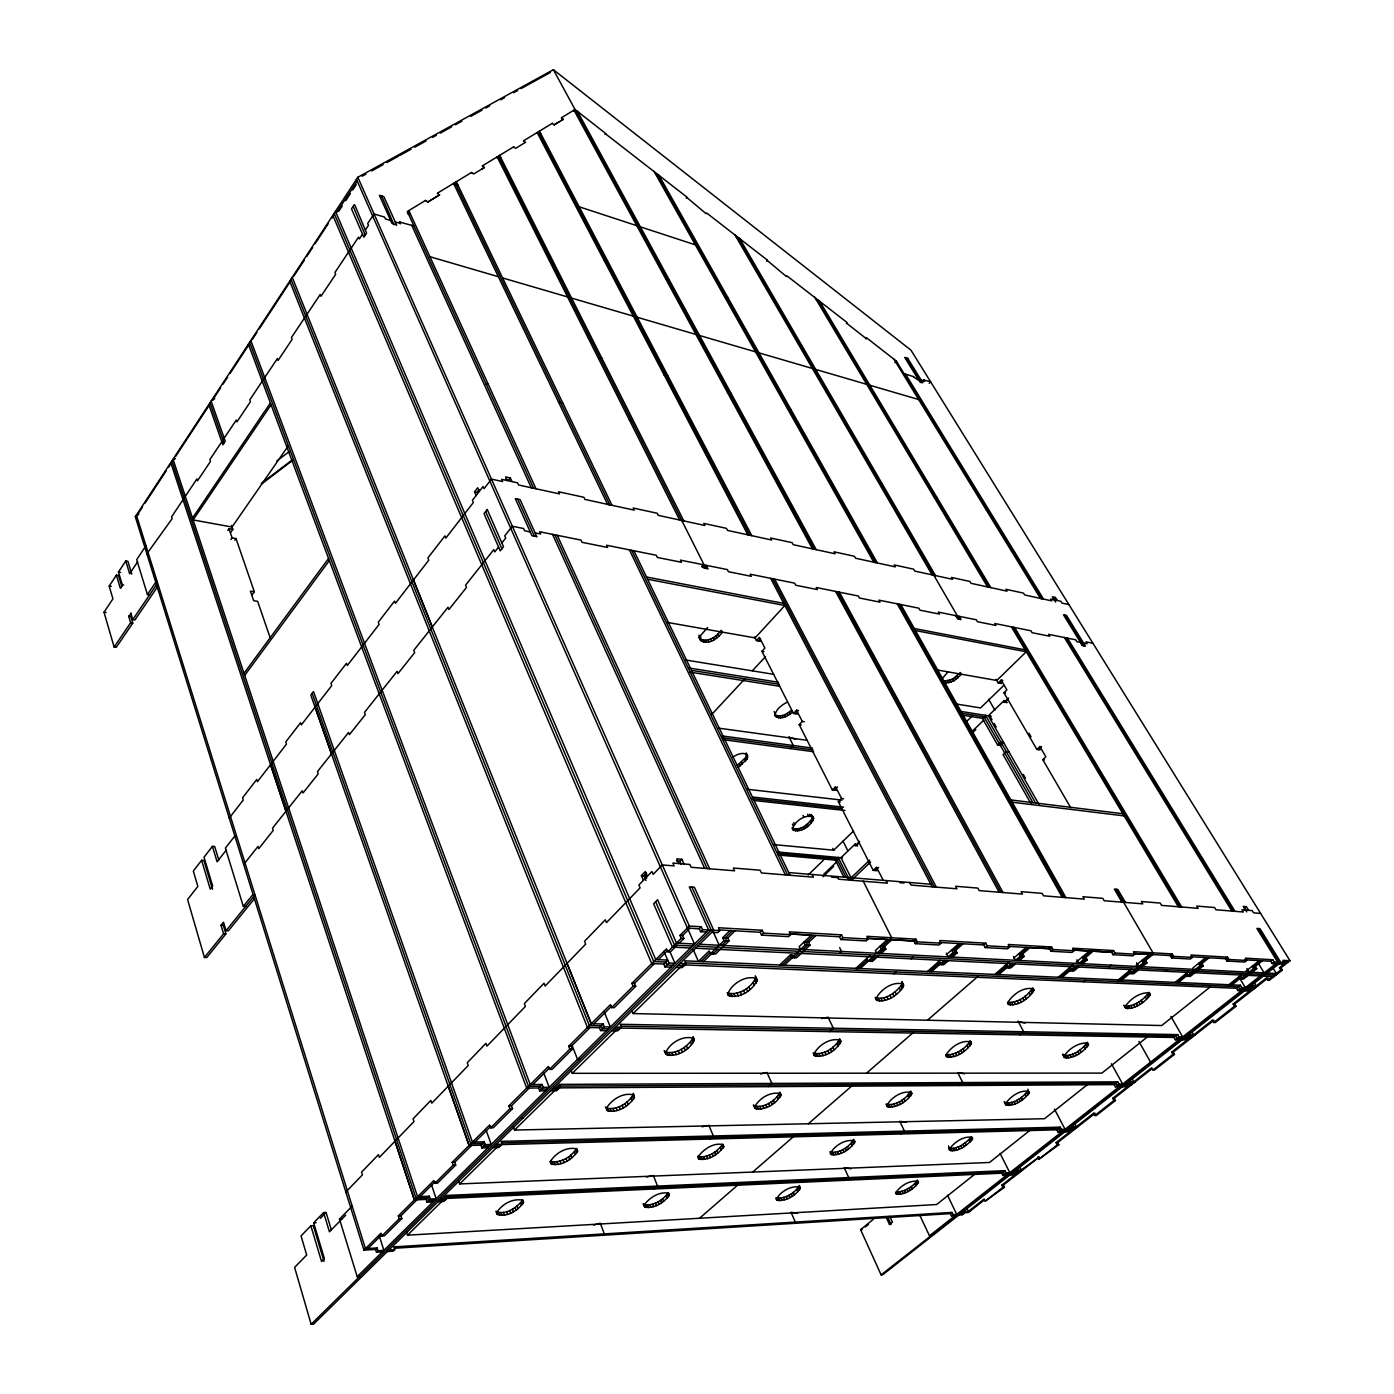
<?xml version="1.0" encoding="UTF-8"?>
<svg xmlns="http://www.w3.org/2000/svg" width="1394" height="1394" viewBox="0 0 1394 1394"><rect width="100%" height="100%" fill="white"/><g stroke="black" fill="none" stroke-linecap="round" stroke-linejoin="round"><path stroke-width="1.5" d="M665.496 1053.411C668.859 1043.374 682.799 1034.993 693.376 1038.286L694.177 1039.471C690.71 1049.455 676.944 1057.715 666.332 1054.561L664.346 1050.658L666.332 1054.561M669.294 1195.268L668.58 1193.247C659.24 1191.278 649.343 1197.673 644.133 1205.078L644.899 1207.065C654.222 1208.964 664.049 1202.639 669.294 1195.268L668.284 1192.759C663.056 1200.129 653.228 1206.455 643.906 1204.555L643.157 1203.702L644.15 1206.228M699.893 639.01L698.882 636.919L699.561 638.4C707.089 643.54 716.725 636.483 721.29 630.28L722.319 632.336C717.736 638.539 708.1 645.614 700.572 640.473L700.694 635.333L707.682 627.544M694.142 1040.987L693.01 1036.718L694.177 1039.471M723.765 1146.809L723.155 1144.613C713.589 1142.296 703.465 1149.266 698.098 1156.776L698.76 1158.919C708.326 1161.15 718.38 1154.267 723.765 1146.809L722.684 1144.265C717.318 1151.723 707.263 1158.623 697.714 1156.375L698.76 1158.919M732.495 757.343C736.555 754.624 742.706 751.593 747.236 754.834L746.992 759.172L738.332 767.31L737.391 765.341L746.034 757.203L746.278 752.865M787.436 702.088C782.191 704.702 776.005 709.006 775.012 715.105L775.552 716.377C780.849 720.123 788.115 716.098 792.297 712.282L791.304 710.313C787.122 714.129 779.856 718.154 774.559 714.408L775.552 716.377M755.182 975.817L757.169 979.86C753.457 990.071 739.395 999.184 728.452 995.508L727.215 992.737C738.158 996.431 752.22 987.301 755.914 977.107M755.182 1108.474L753.405 1104.902L754.067 1105.912C763.842 1108.369 775.935 1100.911 779.821 1092.147L780.971 1094.691C777.05 1103.473 764.975 1110.913 755.182 1108.474L754.52 1107.481C758.353 1098.664 770.568 1091.136 780.344 1093.68L780.971 1094.691M812.563 817.79L812.702 816.466L813.643 818.348C811.203 825.788 800.853 833.403 792.994 829.796L792.071 827.914C799.825 831.608 808.694 824.185 812.563 817.79L813.504 819.672M776.894 1200.164L775.848 1197.777C784.683 1199.38 795.26 1193.142 799.215 1185.458L800.278 1187.845C796.288 1195.512 785.728 1201.75 776.894 1200.164L776.319 1199.345C780.222 1191.661 790.903 1185.37 799.72 1187.026L800.278 1187.845M814.34 1055.589L813.155 1052.993C823.227 1055.868 835.546 1047.713 839.658 1038.774L840.878 1041.37C836.748 1050.292 824.429 1058.447 814.34 1055.589L813.747 1054.491C817.79 1045.517 830.249 1037.275 840.303 1040.255L840.878 1041.37M829.726 1151.967C838.805 1153.866 849.573 1147.105 853.72 1139.299L854.836 1141.703C850.671 1149.492 839.92 1156.253 830.824 1154.371L830.301 1153.5C834.396 1145.676 845.252 1138.846 854.33 1140.815L854.836 1141.703M902.179 984.303L901.97 981.55L903.782 985.366C899.426 994.445 886.828 1003.366 876.46 1000.056L875.188 997.442C885.434 1000.979 896.29 992.023 902.179 984.303L903.486 986.9M887.194 1106.54L886.026 1104.1C895.349 1106.348 906.327 1098.995 910.665 1091.066L911.833 1093.488C907.477 1101.399 896.516 1108.753 887.194 1106.54L886.723 1105.581C891.01 1097.636 902.075 1090.213 911.397 1092.53L911.833 1093.488M897.056 1194.362L895.994 1192.097C904.253 1191.992 913.262 1186.991 917.374 1179.934L918.454 1182.199C914.15 1189.187 904.479 1195.372 895.994 1193.926L895.575 1193.142C899.827 1186.137 909.585 1179.899 918.054 1181.415L918.454 1182.199M947.275 1057.14L946.038 1054.7C955.57 1055.206 965.798 1048.776 970.224 1040.604L971.479 1043.061C966.913 1051.076 955.726 1059.074 946.143 1056.495L945.724 1055.467C950.22 1047.399 961.529 1039.314 971.095 1041.998L971.479 1043.061M972.437 1139.368L972.402 1137.382C963.742 1135.587 953.792 1142.348 949.366 1149.44L949.75 1150.277C958.34 1152.228 966.931 1145.363 972.437 1139.368L971.304 1137.086C965.815 1143.08 957.225 1149.945 948.634 1147.994L949.75 1150.277M1008.96 1004.83L1007.653 1002.356C1017.515 1003.088 1027.918 996.118 1032.605 987.771L1033.912 990.245C1029.155 998.383 1017.69 1007.095 1007.879 1004.098L1007.531 1002.983C1012.218 994.811 1023.823 985.994 1033.599 989.095L1033.912 990.245M1005.771 1104.78L1005.457 1103.891C1010.04 1096.695 1020.216 1089.376 1029.086 1091.485L1029.382 1092.408C1024.747 1099.57 1014.675 1106.801 1005.771 1104.78L1004.272 1101.574L1004.604 1102.48C1013.49 1104.518 1023.562 1097.287 1028.18 1090.108L1027.883 1089.184M1064.249 1057.314L1063.988 1056.338C1068.693 1048.828 1078.189 1042.555 1087.32 1042.939L1088.487 1044.559C1083.661 1051.825 1073.363 1059.649 1064.249 1057.314L1063.012 1054.979C1072.108 1057.349 1082.406 1049.525 1087.215 1042.259L1088.487 1044.559M1124.923 1006.067C1134.35 1006.59 1143.916 999.864 1148.883 992.267L1150.224 994.602C1145.241 1002.199 1135.674 1008.925 1126.23 1008.402L1124.017 1005.37L1126.23 1008.402M866.04 338.899L866.615 337.818L896.325 361.081L1041.963 598.74L1040.412 598.392L893.972 359.234M521.931 1201.105L522.558 1199.642L523.517 1202.308C518.498 1210.41 506.283 1218.251 496.874 1213.895L495.933 1211.229C504.976 1215.638 516.076 1208.058 521.931 1201.105L522.889 1203.754M846.402 323.53L846.977 322.45L786.878 275.838M551.257 1163.99L550.247 1161.289C560.336 1163.694 571.383 1156.898 576.576 1148.482L577.604 1151.165C572.394 1159.581 561.346 1166.377 551.257 1163.99L550.194 1161.725C555.335 1153.256 566.487 1146.391 576.593 1148.865L577.604 1151.165M605.379 1106.871L606.268 1107.934C616.636 1110.774 627.945 1103.299 633.312 1094.743L633.277 1093.332L634.409 1097.461C629.025 1106.017 617.716 1113.475 607.348 1110.652L606.39 1108.195C611.705 1099.587 623.135 1092.042 633.521 1094.97L634.375 1096.05M813.643 818.348L813.172 817.267C805.331 813.573 794.876 821.258 792.506 828.716L792.994 829.796M665.182 1051.825C675.829 1055.136 687.434 1046.929 692.957 1038.251M941.891 679L947.815 672.047M375.613 1249.442L376.485 1252.23L378.018 1250.714L377.129 1247.926L375.613 1249.442L363.956 1250.157L135.323 516.756L357.822 177.265L553.383 69.7L910.996 350.19L1289.99 960.745L1280.999 967.784L1279.483 967.697L1280.877 969.98L1282.393 970.05L1280.999 967.784M137.797 514.125L142.536 506.893M144.906 503.286L166.234 470.754M168.604 467.129L172.159 461.71M175.574 456.5L210.163 403.755M212.48 400.217L220.635 387.776M222.97 384.221L227.623 377.112M229.958 373.557L248.602 345.137M252.175 339.683L256.879 332.486M259.232 328.897L291.05 280.368M293.559 276.535L304.31 260.155M306.697 256.513L312.657 247.4M315.044 243.758L328.182 223.737M331.755 218.283L334.142 214.641M336.233 213.108L357.247 181.081M338.725 211.33L342.227 205.998M345.729 200.649L350.399 193.539M352.734 189.985L356.219 184.653M354.198 204.726L351.515 208.839L363.834 237.189L366.587 233.077L354.79 204.918M114.134 647.043L130.618 622.769L128.701 616.322L130.862 616.636L132.779 623.083L116.277 647.321L114.134 647.043L104.01 612.227L112.931 598.845L109.168 586.072L116.399 575.164L118.525 575.495L121.801 586.438M120.93 588.041L122.306 584.8L118.473 572.028L125.774 560.998L127.917 561.346L131.803 574.119M145.969 545.716L136.682 559.639L147.415 594.524L149.594 594.872M137.745 561.66L129.659 573.77L125.774 560.998M380.614 197.547L382.217 196.171M146.875 553.801L172.142 518.69L171.567 516.878L196.92 478.944L197.53 480.756L210.494 461.397L209.867 459.584L236.3 420.047L236.945 421.859L250.45 401.681L249.787 399.851L277.354 358.624L278.051 360.436L292.148 339.369L291.433 337.557L320.219 294.5L320.951 296.312L335.675 274.304L334.926 272.492L358.554 237.137L359.338 238.949L362.527 234.175M365.28 230.08L368.486 225.27L367.702 223.476L374.062 213.944L384.587 217.115L385.389 218.91L390.686 220.513M192.511 518.098L270.366 402.988M271.063 404.835L193.121 519.945L232.031 527.037L288.436 445.627M128.701 616.322L131.35 613.273M393.944 224.713L381.642 195.996M399.433 222.012L413.966 225.967M147.415 594.524L156.564 581.054M400.235 223.807L399.66 221.663M157.94 586.125L134.922 619.964L132.761 619.633L157.034 583.912M425.536 200.631L427.819 202.025L439.58 194.846L437.315 193.452M453.59 184.513L456.308 181.725L612.018 505.308M471.521 172.647L473.716 173.989L484.45 167.437L482.289 166.095M227.797 530.365L228.965 528.674L232.833 529.371L230.498 532.735M484.223 167.733L481.784 169.04M230.951 539.548L232.118 537.875L228.965 528.674M497.1 157.992L499.662 155.344L683.827 520.92M234.819 540.245L236.004 538.572L232.118 537.875M513.602 147.05L515.693 148.322L525.555 142.293L523.482 141.038M538.171 132.97L539.461 131.141L751.819 535.679M552.268 123.526L554.272 124.746L558.837 121.958M554.063 125.042L563.35 119.204L561.364 117.985M563.141 119.501L561.085 120.581M573.788 111.276L575.042 109.499L553.383 69.7M251.913 595.116L254.318 591.753L236.004 538.572M604.961 134.504L605.745 133.545L575.042 109.499L561.573 117.688M605.536 133.841L686.893 197.094L686.179 198.087M243.985 673.319L328.548 558.471M244.664 675.376L329.315 560.545M686.667 197.373L706.183 213.735M476.138 495.497L474.552 491.855L477.741 487.708L479.327 491.368M479.1 489.608L476.975 492.361L474.552 491.855M229.243 818.104L243.253 799.999L242.556 797.838L256.74 779.473L257.454 781.651L286.502 744.1L285.753 741.922L300.599 722.719L301.348 724.897L331.737 685.604L330.953 683.426L346.479 663.317L347.28 665.513L379.116 624.373L378.279 622.177L394.537 601.11L395.408 603.306L428.777 560.161L427.871 557.966L444.947 535.871L445.853 538.067L473.368 502.502L472.427 500.307L483.073 486.523L484.032 488.719L491.472 479.118L502.607 481.522L501.631 479.344L517.557 482.812L518.551 484.99L559.517 493.894L558.524 491.751L583.894 497.275L584.888 499.418L634.218 510.134L633.19 508.026L657.166 513.253L658.195 515.344L704.841 525.486L703.796 523.43L726.483 528.361L727.546 530.417L771.718 540.018L770.655 537.997L792.158 542.684L793.221 544.688L835.128 553.784L834.048 551.815L854.452 556.276L855.533 558.227L895.331 566.87L894.234 564.936L913.628 569.17L914.725 571.087L952.572 579.312L951.457 577.43L969.928 581.455L971.026 583.319L1007.06 591.161L1005.945 589.296L1023.527 593.13L1024.642 594.977L1051.79 600.866L1050.675 599.054L1060.834 601.267L1061.949 603.079L1068.919 604.595M212.515 889.233L203.907 860.464L201.625 860.29L193.313 871.023L197.843 886.41L187.58 899.531L204.43 957.451L206.748 957.539L225.898 933.893L223.354 925.389L221.036 925.285L223.58 933.788L204.43 957.451M218.806 860.028L214.711 846.541L212.411 846.367L204.012 857.223L212.655 886.026L210.233 889.093L201.625 860.29M706.653 213.021L767.31 260.068L766.648 261.079M507.224 480.564L505.604 476.94L510.378 477.985L508.758 480.041L505.586 479.362M234.767 836.104L225.392 848.092L243.323 906.379L245.658 906.501M226.42 849.887L217.098 861.806L212.411 846.367M244.978 862.851L243.706 864.454L258.012 846.437L258.726 848.667L273.259 830.388L272.544 828.158L302.254 790.746L303.021 792.977L318.233 773.844L317.449 771.596L348.57 732.442L349.371 734.69L365.315 714.652L364.496 712.386L397.098 671.333L397.97 673.598L414.68 652.584L413.791 650.318L448.014 607.244L448.938 609.509L466.485 587.449L465.544 585.184L493.772 549.637L494.748 551.902L498.582 547.11M287.286 809.583L288.628 807.91M332.887 752.168L334.299 750.408M501.857 542.963L505.708 538.136L504.715 535.854L512.347 526.252L523.569 528.518L524.597 530.783L530.243 531.916M221.036 925.285L223.51 922.218L226.055 930.722L228.372 930.826L254.335 898.799M243.323 906.379L252.645 894.826M767.083 260.329L786.477 276.604M226.055 930.722L254.98 894.965M702.419 566.818L704.109 564.901L499.122 157.505M704.545 567.253L706.218 565.337L708.013 568.891L703.778 568.055L701.984 564.483M894.931 362.684L896.325 361.081M913.506 376.92L917.74 379.795M920.946 382.705L905.873 357.788M923.49 379.935L930.582 381.729L929.171 383.315M924.449 381.486L923.734 379.673M754.59 636.884L756.489 640.613L759.451 637.389L764.905 648.088L761.926 651.312L793.482 713.432L797.525 714.024M758.493 640.961L760.479 638.818M711.393 714.808L744.814 678.878M752.29 670.828L765.55 656.591M793.482 713.432L796.566 710.226L798.588 710.522M795.504 713.728L797.56 711.602M643.436 880.311L641.397 875.606L645.3 871.546L647.356 876.268M641.397 875.606L643.976 875.798L646.572 873.097M324.035 1261.431L313.302 1225.64L310.862 1225.779L301.052 1235.92L306.697 1255.036L294.604 1267.39L311.158 1324.3L313.633 1324.091L713.78 930.338L694.421 887.264L689.316 886.898L708.657 930.042L357.195 1276.66L339.491 1219.105L352.177 1206.124M310.862 1225.779L321.561 1261.587L324.419 1258.695L313.667 1222.852L323.6 1212.588L326.057 1212.466L331.319 1229.735M320.376 1218.339L326.057 1212.466M345.799 1192.044L362.44 1174.863L361.569 1172.145L378.454 1154.65L379.342 1157.386L414.018 1121.543L413.077 1118.807L430.833 1100.424L431.791 1103.177L468.262 1065.486L467.269 1062.716L485.948 1043.357L486.976 1046.127L525.399 1006.416L524.336 1003.628L544.026 983.223L545.124 986.028L585.672 944.139L584.522 941.316L605.31 919.779L606.495 922.601L640.107 887.856L638.888 885.016L651.922 871.529L653.176 874.352L662.289 864.925L674.156 865.901L672.901 863.06L689.856 864.454L691.128 867.277L734.603 870.797L733.314 868.026L760.148 870.222L761.438 872.958L813.416 877.174L812.11 874.491M396.541 1139.612L394.972 1141.233L414.401 1199.92M836.4 790.398L832.323 789.91L799.18 724.671L802.282 721.465L804.321 721.761M676.473 861.039L679.871 861.318L681.84 859.296L683.949 863.966M790.328 748.613L793.325 745.511L788.934 736.764M345.747 1215.115L329.437 1231.791L323.6 1212.588M363.956 1250.157L380.98 1233.202L381.869 1236.008L384.413 1235.851L401.803 1218.6L400.88 1215.795L416.928 1199.816M381.869 1236.008L399.242 1218.739L398.335 1215.916L433.917 1180.474L434.876 1183.314L437.437 1183.21L455.716 1165.053L454.74 1162.213L471.625 1145.415M434.876 1183.314L453.155 1165.14L452.179 1162.3L489.642 1124.975L490.671 1127.851L493.249 1127.798L512.522 1108.666L511.459 1105.791L529.267 1088.069M490.671 1127.851L509.943 1108.7L508.88 1105.825L548.4 1066.462L549.497 1069.372L552.094 1069.372L572.411 1049.177L571.279 1046.284L590.08 1027.57L587.484 1027.535L289.725 281.187M549.497 1069.372L569.832 1049.159L568.682 1046.249L610.415 1004.691L611.6 1007.618L614.196 1007.688L635.681 986.36L634.462 983.432L631.865 983.345L633.085 986.272L635.681 986.36M631.865 983.345L666.506 948.844L667.778 951.788L670.375 951.91L677.101 945.237M679.958 935.426L682.555 935.566L683.862 938.528L681.248 938.389L679.958 935.426L689.35 926.069L701.321 926.766L702.646 929.693L719.74 930.669L718.433 927.742L762.239 930.268L763.581 933.144L790.607 934.677L789.265 931.837L841.575 934.851L842.934 937.639L868.27 939.068L866.894 936.315L915.963 939.155L917.339 941.856L941.107 943.198L939.73 940.514L985.837 943.18L987.231 945.812L1009.587 947.066L1008.193 944.47L1051.581 946.979L1052.993 949.523L1074.06 950.725L1072.666 948.199L1113.597 950.551L1114.991 953.026L1134.89 954.158L1133.479 951.701L1172.145 953.932L1173.556 956.354L1192.358 957.417L1190.946 955.012L1227.522 957.138L1228.95 959.473L1246.741 960.483L1245.33 958.166L1272.739 959.734L1274.151 962.034L1284.397 962.609L1282.968 960.327L1289.99 960.745M367.981 1248.519L382.113 1234.457M434.998 1181.851L420.134 1196.644L417.573 1196.749L173.013 459.271M475.006 1142.052L490.775 1126.352M532.822 1084.532L549.463 1067.978M593.827 1023.841L611.53 1006.224M634.462 983.432L654.326 963.655L651.73 963.55L332.835 215.39M658.334 959.682L667.569 950.499M682.555 935.566L689.925 928.247M611.6 1007.618L633.085 986.272M667.778 951.788L681.248 938.389M832.323 789.91L835.529 786.721L841.558 798.535L843.597 798.762M679.122 943.215L683.862 938.528M834.361 790.154L837.585 786.965M426.128 1199.38L429.335 1196.209L430.276 1199.032L427.069 1202.203L426.128 1199.38L414.367 1199.938L170.782 462.669M480.895 1145.136L484.276 1141.791L485.286 1144.631L481.906 1147.976L480.895 1145.136L469.064 1145.467L310.827 695.101L313.545 691.563L472.427 1142.122L484.276 1141.791M538.572 1087.982L542.127 1084.462L543.224 1087.337L539.67 1090.857L538.572 1087.982L526.688 1088.087L248.411 344.213M587.519 1027.5L599.42 1027.709L603.184 1023.98L604.351 1026.89L610.345 1026.995L604.055 1011.486M651.765 963.515L663.718 964.021L667.691 960.083L655.738 959.56L335.484 211.348M687.312 928.108L699.283 928.787L701.321 926.766M943.442 681.387L952.607 679.139L960.327 672.535L961.407 674.435L953.67 681.021L944.505 683.287M599.42 1027.709L600.587 1030.602L604.351 1026.89M663.718 964.021L664.973 966.948L668.946 963.01L674.957 963.271L669.887 951.544M699.283 928.787L700.59 931.732L702.646 929.693M356.463 179.338L694.491 943.999L692.469 946.003L674.504 945.097L655.616 901.744M877.296 870.71L873.184 870.344L838.317 801.724L841.558 798.535M311.158 1324.3L711.219 930.181L691.877 887.089M1057.279 600.5L1055.415 597.468L1053.812 599.054L1055.676 602.086M406.612 1232.435L407.501 1235.171L442.7 1200.6M458.713 1181.171L459.671 1183.924L497.519 1146.739M513.497 1127.258L514.525 1130.046L559.412 1085.943M571.157 1070.522L572.254 1073.328L617.019 1029.364M631.935 1010.702L633.12 1013.56L681.039 966.478M676.107 967.401L682.067 967.645L686.04 963.742L684.768 960.832L1240.381 985.227L1241.758 987.51L1245.365 987.666L1238.952 977.037M947.519 1195.268L956.737 1214.383L953.008 1214.61L951.945 1212.414L393.822 1246.898L394.711 1249.669L393.178 1251.167L387.358 1251.533M1000.125 1153.448L1009.814 1172.702L1006.085 1172.859L1004.969 1170.646L446.132 1195.46L447.091 1198.265L443.867 1201.419L438.012 1201.698M1054.474 1109.136L1065.068 1129.297L1061.357 1129.401L1060.189 1127.154L501.16 1141.355L502.188 1144.195L498.791 1147.506L492.901 1147.68M1111.471 1063.761L1122.623 1084.079L1118.946 1084.096L1117.709 1081.849L559.116 1084.393L560.214 1087.25L556.642 1090.753L550.717 1090.788M1170.908 1016.47L1182.67 1036.927L1179.01 1036.857L1177.721 1034.592L620.225 1024.294L621.41 1027.186L617.647 1030.88L611.705 1030.776M719.74 930.669L717.701 932.673L711.742 932.342M722.684 937.726L727.703 938.005L729.027 940.898L723.991 940.636L722.684 937.726L730.038 930.53M700.938 961.546L710.173 952.52M732.564 930.687L725.194 937.866L726.501 940.758L721.761 945.393M693.219 949.61L698.429 961.442L709.197 950.9L710.487 953.792L723.991 940.636M703.447 961.651L712.7 952.642M727.703 938.005L735.074 930.826M713.014 953.914L717.718 949.331M729.027 940.898L715.523 954.036L710.487 953.792M996.118 679.296L998.226 682.955L1001.171 680.098L1002.809 680.377L999.864 683.234M808.137 874.996L826.415 857.293M773.391 844.572L833.751 850.183L853.564 830.981M965.136 722.876L972.82 715.436M1003.785 685.43L980.54 707.943L954.942 703.778M1040.133 749.885L1036.857 749.414L1003.924 692.731L1006.869 689.873L1001.171 680.098M718.328 929.868L760.2 932.255L762.239 930.268M825.143 875.659L824.237 873.811L836.661 861.858M857.641 846.053L855.149 844.05L840.983 857.693L852.048 879.806M971.13 732.338L983.641 720.297M1004.185 700.502L1006.816 702.646L1004.185 700.502L988.329 715.784L1038.913 804.303M760.2 932.255L761.525 935.13L763.581 933.144M822.965 876.687L833.664 866.388M854.992 845.844L859.662 841.366M972.681 732.582L975.817 729.567M1003.872 702.559L1008.542 698.063M858.948 843.143L856.073 845.914L855.149 844.05M1005.266 702.384L1008.211 699.544M790.607 934.677L788.568 936.629L761.525 935.13M849.242 879.562L869.699 860.098M853.337 878.447L870.658 861.98M997.634 745.058L1000.805 742.061L1003.575 742.479L1000.422 745.476L997.634 745.058L982.439 718.346L985.558 715.349L1000.805 742.061M873.184 870.344L876.53 867.173L882.855 879.614M875.24 870.518L878.586 867.364M779.682 964.996L790.468 954.82L792.82 954.942L782.034 965.101M1009.029 752.011L1006.241 751.61L1003.07 754.607L1031.351 804.286M813.66 935.287L806.307 942.239L807.631 945.045L802.892 949.506M790.468 954.82L791.792 957.626L805.279 944.923L809.984 945.167L808.659 942.361L803.937 942.1L805.279 944.923M784.386 965.206L793.639 956.493M808.659 942.361L816.013 935.426M794.144 957.748L798.849 953.304M809.984 945.167L796.497 957.852L791.792 957.626M1036.857 749.414L1039.907 746.557L1041.545 746.801L1038.495 749.641M800.539 949.384L799.215 946.578L811.308 935.165L789.231 933.91L839.537 936.768L841.575 934.851M839.537 936.768L840.896 939.539L842.934 937.639M1070.749 807.753L1042.782 759.625L1045.849 756.785L1039.907 746.557M839.502 953.339L841.523 951.457L839.658 947.641M868.27 939.068L866.214 940.95L840.896 939.539M855.864 968.342L869.769 955.639M856.09 970.259L867.312 960.013M866.632 958.497L867.974 961.215L874.7 955.099M881.444 948.931L880.084 946.195L884.51 946.439L885.87 949.157L881.444 948.931L876.721 953.252L875.362 950.516L887.438 939.486L866.911 938.319L915.649 941.089M860.272 968.534L869.751 959.891M883.953 946.944L891.846 939.73M870.187 961.32L874.892 957.051M878.934 953.357L883.657 949.053L882.297 946.317L891.69 937.744L863.252 881.217M879.109 955.308L872.4 961.424L867.974 961.215M881.13 953.479L885.87 949.157M915.963 939.155L913.924 940.985L890.993 939.678M913.349 939.87L915.3 943.686L917.339 941.856M602.748 1235.311L604.334 1233.882M654.274 1189.012L657.567 1186.067L653.263 1175.351M709.894 1139.055L713.345 1135.953L708.779 1125.15M768.233 1086.658L771.858 1083.399L766.979 1072.491L760.444 1073.972M618.64 1028.04L829.517 1031.612L833.298 1028.214L828.106 1017.219L821.606 1018.544M682.973 964.84L893.937 973.761L895.924 971.984M911.136 958.828L913.157 957.016M941.107 943.198L939.068 945.01L915.3 943.686M927.428 971.496L940.026 960.309M946.317 954.716L958.915 943.546M929.502 971.583L940.253 962.052L938.162 961.947L939.521 964.596L943.686 964.787L948.373 960.658M960.989 943.668L953.653 950.168L955.029 952.799L950.325 956.981M931.593 971.67L944.208 960.449M952.956 952.694L951.579 950.046L955.726 950.272L957.103 952.921L952.956 952.694L948.234 956.876L946.317 953.165M955.186 950.76L963.062 943.79M941.612 964.7L946.299 960.553M952.398 957.086L957.103 952.921M983.798 944.975L985.837 943.18M983.153 943.755L985.192 947.589L987.231 945.812M1009.587 947.066L1007.548 948.826L985.192 947.589M699.544 1218.251L738.175 1184.691M752.708 1172.058L795.103 1135.221M808.311 1123.773L853.285 1084.689M866.493 1073.206L913.924 1031.996M927.48 1020.216L977.804 976.514M994.793 974.441L1008.89 962.261M1013.595 958.201L1026.123 947.362M996.745 974.528L1007.444 965.293L1005.492 965.206L1006.851 967.767L1010.772 967.959L1015.442 963.934M1028.075 947.484L1020.791 953.775L1022.185 956.336L1017.481 960.396M998.714 974.615L1011.521 963.742M1020.234 956.249L1018.84 953.67L1022.743 953.879L1024.137 956.441L1020.234 956.249L1015.529 960.292L1013.49 956.511M1021.785 954.698L1030.027 947.589L1051.268 948.809M1008.82 967.872L1013.473 963.846M1019.45 960.483L1024.137 956.441M1051.581 946.979L1049.577 948.704L1008.332 946.369M1048.915 947.519L1050.971 951.248L1052.993 949.523M1074.06 950.725L1072.038 952.433L1050.971 951.248M1058.307 977.229L1073.066 964.787M1076.342 962.034L1089.463 950.969L1072.491 950.011M1060.172 977.316L1069.285 969.632M1091.31 951.074L1084.062 957.173L1085.456 959.682L1080.803 963.602M1062.001 977.403L1071.847 969.109M1084.95 958.079L1093.157 951.178L1112.569 952.294M1070.801 968.36L1068.954 968.272L1070.331 970.764L1074.966 966.861M1083.608 959.577L1082.214 957.086L1085.909 957.277L1087.303 959.769L1083.608 959.577L1078.956 963.515L1076.9 959.821M1072.178 970.851L1076.813 966.948M1078.66 967.053L1074.025 970.938L1070.331 970.764M1082.633 963.69L1087.303 959.769M1072.788 950.028L1111.576 952.241L1113.597 950.551M1111.576 952.241L1112.987 954.716L1114.991 953.026M793.778 1223.392L795.329 1222.085L791.06 1212.275L797.716 1213.233M845.461 1180.317L848.719 1177.581L844.206 1167.684L850.898 1168.764M901.047 1133.967L904.462 1131.126L899.688 1121.142M959.159 1085.525L962.731 1082.563L957.678 1072.491M1019.938 1034.871L1023.666 1031.752L1018.038 1021.088M1083.591 981.812L1085.543 980.174M1109.119 966.791L1111.105 965.136M1134.89 954.158L1132.886 955.814L1112.987 954.716M1118.302 979.86L1131.336 969.126M1136.215 965.101L1149.248 954.367M1118.11 981.55L1129.105 972.489M1121.804 980.017L1131.562 971.984M1144.596 961.268L1152.733 954.576M1130.621 971.252L1128.879 971.165L1130.255 973.587L1134.873 969.806M1136.842 968.168L1143.463 962.731L1146.948 962.923L1145.537 960.483L1142.052 960.309L1143.463 962.731M1131.998 973.674L1136.615 969.893L1138.358 969.98L1133.758 973.761L1130.255 973.587M1140.571 966.634L1145.206 962.818L1143.794 960.396L1152.995 952.834L1116.089 889.267M1140.327 968.342L1146.948 962.923M1172.145 953.932L1170.141 955.57L1171.552 957.974L1190.371 959.02L1192.358 957.417M1171.552 957.974L1173.556 956.354M1165.279 971.287L1167.248 969.701M1248.641 910.317L1246.358 906.623L1244.459 908.174L1246.741 911.868M919.604 1214.854L929.484 1235.798L1277.74 962.243L1256.9 928.439L1259.967 928.665L1280.807 962.418L882.698 1274.761L881.113 1274.9L860.586 1229.63L873.132 1219.489M865.326 1226.981L868.462 1224.455M1175.072 982.352L1188.002 971.932M1192.846 968.011L1205.775 957.591M1176.728 982.439L1187.2 973.988L1185.562 973.901L1186.939 976.27L1190.249 976.427L1203.336 965.885L1201.924 963.515L1198.631 963.341L1200.042 965.711L1203.336 965.885M1207.413 957.678L1200.286 963.428L1201.68 965.798L1197.097 969.51M1178.366 982.509L1188.054 974.702M1200.983 964.282L1209.068 957.783M1186.939 976.27L1200.042 965.711M1188.594 976.34L1193.159 972.663M885.974 1216.875L889.494 1224.49L892.439 1222.12L889.79 1216.404M1227.522 957.138L1225.553 958.724L1226.964 961.058L1244.772 962.052L1246.741 960.483M1226.964 961.058L1228.95 959.473M976.358 1172.946L936.646 1204.521L407.501 1235.171M1031.177 1129.349L989.513 1162.474L459.671 1183.924M1088.296 1083.922L1044.542 1118.72L514.525 1130.046M1147.854 1036.561L1101.905 1073.101L572.254 1073.328M1210.288 986.9L1161.725 1025.531L633.12 1013.56M1228.846 984.722L1242.368 974.023M1245.748 971.339L1259.287 960.64M1230.414 984.791L1240.817 976.567L1242.193 978.867L1246.724 975.295M1260.856 960.727L1253.781 966.321L1255.175 968.621L1250.627 972.21M1231.982 984.861L1240.887 977.821M1255.332 966.39L1256.743 968.708L1253.624 968.534L1252.213 966.234L1255.332 966.39L1262.406 960.814M1240.817 976.567L1239.249 976.497L1240.625 978.797L1253.624 968.534M1256.743 968.708L1243.762 978.936L1240.625 978.797M394.467 1248.257L950.377 1213.634L951.945 1212.414M445.087 1198.509L1001.728 1173.19L1004.969 1170.646M502.101 1144.561L1056.809 1129.82L1060.189 1127.154M557.722 1087.878L1114.189 1084.619L1117.709 1081.849M829.5 1031.63L1174.044 1037.485L1177.721 1034.592M893.902 973.779L1236.513 988.276L1240.381 985.227M1244.633 959.804L1270.77 961.285L1272.739 959.734M950.377 1213.634L951.44 1215.847L953.008 1214.61M1001.728 1173.19L1002.844 1175.421L1006.085 1172.859M1056.809 1129.82L1057.976 1132.05L1061.357 1129.401M1114.189 1084.619L1115.427 1086.867L1118.946 1084.096M1174.044 1037.485L1175.334 1039.75L1179.01 1036.857M1236.513 988.276L1237.889 990.559L1241.758 987.51M1270.77 961.285L1272.182 963.585L1274.151 962.034M881.113 1274.9L1279.274 962.33L1258.434 928.561M958.375 1215.411L963.637 1213.947L962.574 1211.752L969.875 1211.299M1022.83 1169.845L1015.564 1170.176L1016.679 1172.389L1013.438 1174.915L1009.744 1175.09M1077.963 1126.7L1070.731 1126.892L1071.899 1129.123L1068.518 1131.754L1064.842 1131.858M1135.378 1081.761L1128.199 1081.796L1129.436 1084.044L1125.916 1086.797L1122.257 1086.815M1195.233 1034.906L1188.106 1034.784L1189.413 1037.031L1185.736 1039.907L1182.112 1039.854M1257.736 985.994L1250.679 985.68L1252.056 987.963L1248.188 990.977L1244.598 990.838M1284.397 962.609L1282.428 964.16L1278.856 963.951M1001.781 1185.179L1003.349 1185.109L1004.447 1187.305L1002.878 1187.374L1001.781 1185.179L1018.021 1172.459M1003.349 1185.109L1039.332 1156.95L1021.262 1169.914L1019.328 1166.098M1056.112 1142.627L1057.68 1142.575L1058.83 1144.805L1057.262 1144.857L1056.112 1142.627L1073.031 1129.384M1057.68 1142.575L1095.126 1113.266L1093.558 1113.301L1076.395 1126.735L1074.443 1123.041M1112.691 1098.333L1114.242 1098.298L1115.461 1100.528L1113.893 1100.563L1112.691 1098.333L1130.307 1084.515M1171.657 1052.139L1173.19 1052.156L1174.48 1054.404L1172.929 1054.387L1171.657 1052.139L1190.04 1037.746M1173.19 1052.156L1213.895 1020.303L1212.362 1020.251L1193.7 1034.871L1191.521 1031.124M1233.167 1003.976L1234.701 1004.029L1236.042 1006.294L1234.509 1006.241L1233.167 1003.976L1252.352 988.938M1279.483 967.697L1286.523 962.174M984.147 1200.147L968.325 1212.519L962.853 1212.867M1114.242 1098.298L1151.636 1069.024M1234.701 1004.029L1268.087 977.891M966.46 1207.605L968.307 1211.403L984.147 1198.997L985.227 1201.175L1002.878 1187.374M1037.746 1157.003L1038.896 1159.216L1057.262 1144.857M1093.558 1113.301L1094.76 1115.531L1113.893 1100.563M1131.754 1078.032L1133.827 1081.761L1151.723 1067.752L1152.977 1070L1172.929 1054.387M1212.362 1020.251L1213.686 1022.516L1234.509 1006.241M1254.008 982.282L1256.203 985.924L1266.571 977.804L1267.948 980.087L1272.461 976.549M1274.395 975.033L1280.877 969.98M1004.447 1187.305L985.227 1201.175M1058.83 1144.805L1038.896 1159.216M1115.461 1100.528L1096.329 1115.496L1094.76 1115.531M1174.48 1054.404L1154.528 1070L1152.977 1070M1236.042 1006.294L1215.237 1022.551L1213.686 1022.516M1282.393 970.05L1269.481 980.156L1267.948 980.087M261.27 483.474L291.921 460.177M261.915 483.735L292.566 460.403M276.848 460.944L288.994 451.813M135.323 516.756L138.842 514.264M175.435 458.521L171.88 460.978L416.004 1198.317L427.731 1197.794L428.672 1200.617L434.579 1200.339M214.728 398.719L211.121 401.123L225.253 441.201L222.866 444.756L208.804 404.661M427.819 202.025L439.58 194.829M425.762 200.283L407.344 211.487L533.658 488.283L531.306 487.761L411.735 225.305M437.542 193.121L471.747 172.333M482.516 165.781L513.828 146.736M523.691 140.724L552.477 123.212M362.109 176.219L365.995 174.076M371.693 170.939L383.123 164.631M386.922 162.54L398.353 156.25M399.695 155.501L410.986 149.28M414.75 147.206L426.059 140.968M432.628 137.344L436.427 135.253M440.243 133.162L446.812 129.52M447.857 128.962L451.656 126.854M455.472 124.763L461.902 121.208M470.702 116.364L482.028 110.109M485.774 108.052L489.677 105.909M500.76 99.793L504.523 97.719M513.672 92.666L517.627 90.505M521.007 88.624L550.316 72.471M593.687 1225.117L600.291 1223.27L604.299 1233.899M646.677 1177.076L651.625 1175.769M702.21 1126.77L707.141 1125.55M357.195 1276.66L359.687 1276.486M929.484 1235.798L931.07 1235.676M860.586 1229.63L862.189 1229.525M889.494 1224.49L891.08 1224.385L887.56 1216.77M378.018 1250.714L383.873 1250.348L379.325 1235.99M388.891 1250.035L394.711 1249.669M959.926 1214.174L963.637 1213.947M376.485 1252.23L382.357 1251.847M951.44 1215.847L955.186 1215.603M377.129 1247.926L365.455 1248.676L136.403 515.118M313.667 1222.852L316.124 1222.73M399.242 1218.739L401.803 1218.6M398.335 1215.916L400.88 1215.795M339.491 1219.105L341.966 1218.983M427.069 1202.203L432.976 1201.924M1002.844 1175.421L1006.573 1175.247M417.608 1196.732L429.335 1196.209M444.529 1197.045L1003.349 1171.918L1004.464 1174.149L1008.193 1173.975M1015.773 1171.361L1021.227 1171.117M430.276 1199.032L436.183 1198.753L431.53 1184.935M441.236 1198.526L447.091 1198.265M1012.985 1172.546L1016.679 1172.389M1015.965 1172.546L1019.606 1172.389M439.615 1200.112L445.47 1199.833M1011.364 1173.818L1015.059 1173.661M453.155 1165.14L455.716 1165.053M452.179 1162.3L454.74 1162.213M485.286 1144.631L491.228 1144.474L486.227 1130.534M496.299 1144.352L502.188 1144.195M1068.222 1129.21L1071.899 1129.123M1069.163 1129.488L1074.582 1129.349M489.521 1146.147L483.596 1146.304L482.585 1143.463L470.771 1143.777L312.169 693.323M494.591 1146.007L500.481 1145.851M1063.361 1130.621L1059.667 1130.726L1058.499 1128.495L501.631 1142.958M1066.532 1130.534L1070.209 1130.447M481.906 1147.976L487.83 1147.82M1057.976 1132.05L1061.688 1131.945M1069.041 1128.216L1076.273 1128.025M520.624 1117.936L523.168 1117.901M1093.419 1108.23L1095.004 1108.195M509.943 1108.7L512.522 1108.666M508.88 1105.825L511.459 1105.791M547.406 1089.062L541.447 1089.097L540.349 1086.222L528.483 1086.292L249.631 342.366M552.512 1089.028L558.419 1088.993M1120.863 1085.456L1117.186 1085.49L1115.949 1083.225L557.321 1086.135M1124.017 1085.438L1127.676 1085.421M539.67 1090.857L545.629 1090.822M1115.427 1086.867L1119.103 1086.85M542.127 1084.462L530.243 1084.549L250.815 340.537M1128.234 1083.173L1133.618 1083.138M543.224 1087.337L549.201 1087.303L543.834 1073.223M554.289 1087.268L560.214 1087.25M1125.777 1084.062L1129.436 1084.044M1126.474 1084.549L1131.858 1084.515M580.078 1059.37L577.534 1059.37L572.045 1045.395M1152.124 1062.141L1150.555 1062.141L1138.933 1041.423M569.832 1049.159L572.411 1049.177M568.682 1046.249L571.279 1046.284M1188.002 1037.711L1191.574 1037.781M608.464 1028.842L602.469 1028.755L601.302 1025.845L589.383 1025.636L290.98 279.253M613.587 1028.929L619.528 1029.033M1180.823 1038.356L1177.181 1038.303L1175.874 1036.038L620.522 1026.193M1183.942 1038.408L1187.583 1038.478M600.587 1030.602L606.582 1030.706M1175.334 1039.75L1178.993 1039.802M603.184 1023.98L591.23 1023.788L292.235 277.336M1186.277 1036.212L1193.403 1036.334M615.468 1027.082L621.41 1027.186M1185.789 1036.979L1189.413 1037.031M1250.348 988.851L1253.886 989.008M672.971 965.24L666.959 964.979L665.705 962.052L653.751 961.546L334.159 213.369M678.094 965.45L684.053 965.694M684.959 962.888L1238.464 986.743L1239.806 989.06L1243.448 989.182M1239.806 989.06L1243.413 989.2M664.973 966.948L670.984 967.192M1237.889 990.559L1241.496 990.716M1250.488 987.283L1255.82 987.492M680.098 963.498L686.04 963.742M1248.449 987.806L1252.056 987.963M223.58 933.788L225.898 933.893M697.61 946.247L1262.215 974.441M1265.299 974.58L1275.928 975.12M690.448 947.99L672.483 947.101L653.629 903.765L657.585 899.722L676.526 943.093L694.491 943.999M695.589 948.251L1260.281 975.957M1263.365 976.114L1273.994 976.636M699.631 944.261L1264.166 972.907L1257.789 962.452M1267.251 973.064L1277.862 973.604M1134.141 953.513L1150.991 954.472M939.434 942.449L984.077 944.975M1133.636 953.496L1171.831 955.657M1190.912 956.754L1227.905 958.845M1282.776 961.965L1288.039 962.261M700.59 931.732L706.601 932.063M1272.182 963.585L1275.789 963.777M788.743 872.574L930.826 884.232M831.504 877.105L837.306 877.575M847.447 878.394L853.145 878.865M899.897 882.681L904.044 883.029M1260.612 913.401L1253.589 912.826L1252.213 910.613L1241.967 909.777L1243.343 912.007L1215.934 909.777L1214.557 907.529L1196.766 906.065L1198.143 908.348L1161.568 905.386L1160.209 903.068L1141.425 901.517L1142.784 903.852L1104.17 900.733L1102.811 898.346L1082.964 896.725L1084.323 899.113L1043.496 895.819L1042.137 893.38L1021.122 891.655L1022.482 894.112L979.233 890.609L977.874 888.1L955.604 886.27L956.946 888.797L911.049 885.085L909.707 882.507M681.84 859.296L676.752 858.861L678.861 863.566M1246.358 906.623L1243.291 906.379L1245.574 910.073M824.237 873.811L825.806 873.951M778.357 855.045L836.766 860.237M776.807 851.908L842.551 857.833M777.591 853.476L838.142 858.896M751.296 798.535L842.115 808.607M754.171 800.487L844.991 810.489M752.743 797.054L843.562 807.178M747.132 789.248L842.028 800.104M838.317 801.724L840.373 801.951M1012.183 802.212L1124.191 815.908M1010.911 799.947L1122.884 813.747M722.127 735.927L812.493 748.09M722.789 737.827L813.12 749.92M723.434 739.709L813.747 751.732M718.468 728.121L806.865 740.266M799.18 724.671L801.202 724.95M1042.782 759.625L1044.437 759.869M130.618 622.769L132.779 623.083M104.01 612.227L106.136 612.541M109.168 586.072L111.293 586.404M689.943 672.117L779.594 686.284M962.609 715.209L983.85 718.572M122.306 584.8L123.735 585.027M688.81 667.97L778.462 682.276M959.351 711.167L991.221 716.255M691.511 670.375L779.019 684.28M962.034 713.362L985.419 717.074M254.318 591.753L250.397 591.108L253.691 600.727L257.629 601.337L270.384 638.382M118.473 572.028L120.616 572.376M686.022 660.059L773.635 674.313M761.926 651.312L763.929 651.66M1003.924 692.731L1005.562 693.01M756.489 640.613L760.497 641.31M998.226 682.955L1001.502 683.53M667.221 622.404L755.095 637.894L784.857 605.519L647.583 579.224M937.012 669.939L996.78 680.464L1026.263 651.782L915.457 630.541M901.36 1121.438L906.396 1122.344M646.502 576.994L783.742 603.393M914.325 628.52L1025.095 649.831M1082.424 645.544L1085.473 646.154L1066.549 615.486L1063.5 614.841L1082.424 645.544L1080.507 642.425L1076.917 641.693L1075.767 639.829L1048.567 634.34L1049.717 636.239L1032.083 632.702L1030.933 630.785L994.811 623.501L995.943 625.436L977.421 621.724L976.288 619.772L938.301 612.123L939.451 614.092L919.97 610.171L918.838 608.185L878.865 600.134L879.997 602.156L859.488 598.026L858.373 596.005L816.257 587.519L817.354 589.575L795.73 585.236L794.632 583.162L750.199 574.206L751.279 576.314L728.452 571.714L727.372 569.588L680.411 560.127L681.474 562.287L657.323 557.443L656.26 555.265L606.564 545.246L607.61 547.459L582.012 542.318L580.984 540.088L539.652 531.759L540.68 534.007L535.069 532.891M959.351 1072.822L964.387 1073.833M1092.948 643.296L1085.961 641.885L1087.111 643.749L1083.556 643.035M701.618 566.661L705.834 567.497M681.736 520.45L679.645 519.997L497.17 156.877L501.091 158.167M933.806 575.234L932.098 574.868L734.743 234.54M1055.415 597.468L1052.365 596.806L1054.23 599.838M1018.317 1021.61L1025.06 1023.091M486.001 383.838L488.301 384.413M558.506 402.082L562.862 403.18M629.356 419.908L631.412 420.43M880.328 483.091L882.001 483.509M933.631 496.508L936.855 497.327M986.116 509.716L987.649 510.099M599.786 357.578L601.825 358.119M664.206 375.143L668.092 376.188M727.389 392.359L731.083 393.369M787.523 408.756L791.043 409.714M844.834 424.386L846.506 424.839M429.927 256.705L498.355 276.709M502.607 277.946L567.55 296.922M571.592 298.107L633.312 316.142M637.163 317.257L695.902 334.438M699.561 335.501L755.531 351.863M759.016 352.874L812.406 368.469M815.734 369.445L866.719 384.343M869.908 385.267L918.629 399.52M789.231 737.339L795.625 739.238M353.449 206.957L365.211 235.116M904.096 373.749L913.75 376.659M395.216 221.873L400.479 223.458M921.207 380.179L924.692 381.224M408.076 213.055L410.289 213.735M895.662 361.987L897.178 362.457M907.738 358.363L904.723 357.404L919.813 381.851L922.811 382.758L907.721 358.328M603.741 259.667L607.54 260.852M665.722 278.905L669.347 280.037M724.828 297.27L728.295 298.333M457.737 184.705L453.573 183.381L607.575 504.332L609.788 504.82L455.664 184.043M816.344 299.902L819.48 300.912L990.82 587.623M579.172 206.782L636.779 225.671M640.369 226.839L695.362 244.856M736.276 237.207L739.569 238.339L935.513 575.6M540.855 133.824L537.16 132.535L747.829 534.826L749.833 535.261L539.008 133.162M655.494 173.954L658.892 175.156L877.384 562.967M903.277 984.147C892.944 980.696 880.172 989.74 875.92 998.871L876.46 1000.056M846.628 323.251L866.284 338.637M1065.016 615.172L1083.957 645.84M1273.088 968.22L1276.346 973.517M905.612 374.202L1043.496 599.072M1234.979 911.327L1067.473 638.156L1065.922 637.842L1233.429 911.206M1064.371 637.528L1231.86 911.066M728.452 995.508L727.668 994.236C731.275 983.99 745.511 974.754 756.437 978.571L757.169 979.86M1246.898 968.551L1249.059 972.141M1014.64 627.509L1181.659 907.006M817.912 300.407L989.2 587.275L987.562 586.909L814.723 297.183M1013.02 627.178L1180.021 906.867M1011.399 626.847L1178.366 906.745M1028.929 733.209L1031.055 736.868M959.159 616.322L961.058 619.581L957.643 618.901L955.744 615.625M1125.394 902.441L1117.831 889.424L1114.364 889.111L1121.926 902.162M737.914 237.747L959.351 619.25M988.555 699.213L994.88 710.208M1136.668 962.766L1138.828 966.547M989.879 716.028L992.023 719.792M994.079 723.399L996.187 727.076M1023.248 774.384L1025.409 778.148M1148.342 993.626L1149.684 995.961M1147.14 995.194L1148.464 997.512M1006.538 751.924L1001.99 743.978L999.219 743.56L983.99 716.847M1006.241 751.61L1035.672 803.153M1145.345 996.849L1146.67 999.167M1000.23 745.145L1032.989 802.805M956.807 676.02L957.887 677.92M1141.163 1000.23L1142.488 1002.565M954.873 677.676L955.936 679.575M1138.898 1001.868L1140.222 1004.185M952.607 679.139L953.67 681.021M1136.337 1003.366L1137.643 1005.684M950.168 680.289L951.231 682.189M1133.618 1004.638L1134.943 1006.973M947.711 681.091L948.791 682.99M1130.952 1005.597L1132.259 1007.932M945.428 681.457L946.491 683.356M1128.513 1006.172L1129.82 1008.507M900.82 604.56L1065.94 897.631M1126.457 1006.329L1127.763 1008.664M657.184 174.546L875.606 562.584L873.811 562.2L654.03 171.357M899.025 604.194L1064.11 897.475M897.231 603.829L1062.263 897.335M1086.762 1043.531L1088.017 1045.849M816.239 549.689L577.482 111.415L573.979 110.143L812.475 548.87L814.357 549.271L575.739 110.788M839.397 592.171L1003.018 892.526M1085.63 1045.012L1086.902 1047.33M837.498 591.805L1001.066 892.369M1083.922 1046.598L1085.177 1048.898M835.598 591.422L999.115 892.212M1079.932 1049.821L1081.186 1052.139M1077.754 1051.39L1079.008 1053.707M1075.262 1052.853L1076.516 1055.153M1072.613 1054.091L1073.85 1056.408M1069.982 1055.049L1071.237 1057.349M1032.17 989.217L1033.494 991.674M1067.56 1055.641L1068.815 1057.941M1031.002 990.873L1032.327 993.33M1065.504 1055.833L1066.759 1058.133M1063.953 1055.606L1065.19 1057.924M1062.751 1054.003L1063.988 1056.338M1029.208 992.633L1030.532 995.089M1024.991 996.205L1026.298 998.662M1022.673 997.93L1023.98 1000.387M1020.007 999.515L1021.314 1001.972M1017.15 1000.875L1018.456 1003.331M1014.292 1001.885L1015.599 1004.342M1011.661 1002.495L1012.95 1004.952M1009.378 1002.652L1010.685 1005.109M774.611 579.12L936.298 887.124M772.624 578.719L934.224 886.967M770.621 578.318L932.168 886.793M1027.796 1091.31L1028.999 1093.61M1026.751 1092.704L1027.953 1095.004M1025.13 1094.22L1026.315 1096.503M1021.297 1097.322L1022.482 1099.622M1019.206 1098.821L1020.391 1101.121M1016.784 1100.232L1017.969 1102.532M1014.187 1101.452L1015.372 1103.734M1011.608 1102.393L1012.793 1104.675M1009.221 1102.985L1010.389 1105.285M1007.148 1103.212L1008.332 1105.512M1005.579 1103.037L1006.764 1105.337M969.875 1041.963L971.113 1044.402M886.061 880.555L887.386 883.169L838.596 879.213L837.271 876.565M968.813 1043.531L970.05 1045.97M796.566 710.226L802.282 721.465M967.105 1045.186L968.342 1047.626M963.062 1048.602L964.299 1051.041M789.405 712.003L790.398 713.972M960.849 1050.257L962.087 1052.697M787.122 713.484L788.115 715.453M958.253 1051.79L959.49 1054.23M784.63 714.669L785.624 716.655M955.482 1053.115L956.702 1055.537M782.069 715.505L783.062 717.474M952.677 1054.108L953.914 1056.547M842.987 841.087L847.866 850.793M779.629 715.889L780.623 717.875M950.063 1054.735L951.283 1057.175M498.355 157.226L499.069 158.655M777.469 715.836L778.462 717.823M947.798 1054.927L949.018 1057.366M774.123 711.567L775.116 713.554M775.744 715.331L776.737 717.3M848.545 878.185L838.195 857.432L835.424 860.115L843.858 877.087M832.828 848.336L833.751 850.183M901.099 986.063L902.406 988.66M836.801 858.774L846.21 877.645M899.322 987.91L900.611 990.507M813.172 817.267L811.186 814.619L812.11 816.501M809.618 814.235L810.541 816.117M811.813 819.271L812.754 821.153M970.329 1138.428L971.461 1140.693M807.649 814.253L808.572 816.135M810.524 820.805L811.447 822.687M968.778 1139.856L969.91 1142.139M717.736 634.2L718.764 636.256M895.053 991.709L896.342 994.305M715.749 636.047L716.76 638.103M892.7 993.539L893.99 996.135M807.387 823.906L808.311 825.788M965.118 1142.836L966.234 1145.101M803.049 815.438L803.972 817.337M713.327 637.668L714.338 639.741M889.912 995.229L891.202 997.825M805.645 825.387L806.568 827.269M963.097 1144.282L964.212 1146.565M803.554 826.729L804.477 828.594M960.745 1145.641L961.86 1147.924M710.644 638.957L711.654 641.031M886.898 996.658L888.187 999.254M801.254 827.809L802.177 829.691M958.201 1146.826L959.333 1149.109M707.873 639.829L708.884 641.885M883.848 997.721L885.12 1000.317M798.919 828.594L799.825 830.476M955.674 1147.767L956.789 1150.05M705.207 640.212L706.235 642.286M880.973 998.365L882.245 1000.962M793.726 822.512L794.65 824.394M796.688 829.012L797.612 830.894M953.287 1148.377L954.402 1150.66M702.837 640.09L703.848 642.164M878.464 998.54L879.736 1001.136M792.437 824.046L793.36 825.928M794.719 829.029L795.643 830.911M951.231 1148.621L952.346 1150.904M698.917 635.176L699.945 637.25M700.903 639.463L701.931 641.536M876.477 998.226L877.767 1000.822M793.151 828.646L794.057 830.528M948.547 1146.042L950.76 1150.782M699.561 638.4L700.572 640.473M746.853 754.084L747.811 756.053M746.766 755.565L747.724 757.534M910.387 1092.338L911.554 1094.76M746.034 757.203L746.992 759.172M909.411 1093.802L910.578 1096.224M744.692 758.894L745.651 760.863M907.79 1095.388L908.958 1097.81M961.024 1212.972L962.087 1215.167M741.434 762.291L742.392 764.26M903.922 1098.664L905.089 1101.086M739.604 763.895L740.545 765.864M901.796 1100.249L902.964 1102.671M899.287 1101.73L900.454 1104.153M633.887 550.752L790.049 875.275M631.639 550.299L787.715 875.101M454.949 183.677L455.664 185.175M896.569 1103.003L897.719 1105.425M629.408 549.846L785.362 874.909M893.815 1103.996L894.983 1106.418M891.219 1104.64L892.387 1107.063M888.971 1104.867L890.121 1107.289M887.194 1104.693L888.361 1107.115M917.113 1180.997L918.193 1183.262M916.224 1182.269L917.287 1184.517M914.743 1183.645L915.806 1185.893M911.223 1186.486L912.286 1188.751M839.449 1040.22L840.669 1042.799M909.271 1187.88L910.334 1190.145M838.456 1041.876L839.676 1044.437M906.989 1189.204L908.052 1191.469M836.783 1043.636L837.986 1046.214M904.497 1190.371L905.56 1192.637M902.005 1191.295L903.068 1193.543M832.723 1047.243L833.926 1049.821M899.653 1191.905L900.698 1194.17M830.458 1049.002L831.66 1051.581M897.597 1192.184L898.66 1194.449M827.757 1050.623L828.977 1053.202M824.83 1052L826.032 1054.578M821.833 1053.062L823.035 1055.641M818.992 1053.725L820.195 1056.303M816.483 1053.934L817.686 1056.513M814.497 1053.69L815.699 1056.269M853.511 1140.484L854.609 1142.888M852.605 1141.878L853.72 1144.282M851.072 1143.394L852.187 1145.798M847.378 1146.53L848.476 1148.917M845.322 1148.046L846.437 1150.433M842.882 1149.475L843.98 1151.88M840.233 1150.73L841.331 1153.117M408.843 210.581L535.993 488.789M557.269 535.313L709.668 868.776M837.533 1151.705L838.63 1154.11M554.899 534.826L707.176 868.567M407.466 212.62L408.198 214.206M755.792 978.745L757.047 981.515M834.971 1152.35L836.052 1154.755M552.529 534.355L704.684 868.375M754.816 980.627L756.071 983.38M832.723 1152.629L833.804 1155.016M830.929 1152.489L832.026 1154.894M753.056 982.613L754.311 985.366M748.787 986.656L750.042 989.409M746.382 988.607L747.637 991.361M743.49 990.402L744.727 993.155M510.378 477.985L512.016 481.61M740.284 991.901L741.521 994.671M713.153 931.68L719.252 945.254M517.714 499.139L534.355 536.185M679.871 861.318L681.265 864.454M737.008 993.051L738.245 995.804M779.682 1093.471L780.832 1096.033M733.854 993.73L735.091 996.483M778.793 1095.039L779.926 1097.583M777.19 1096.712L778.34 1099.256M731.048 993.905L732.286 996.658M728.783 993.556L730.02 996.327M773.322 1100.162L774.454 1102.706M771.161 1101.835L772.293 1104.379M768.547 1103.403L769.68 1105.947M357.822 177.265L689.35 926.069M765.689 1104.745L766.805 1107.306M799.076 1186.573L800.121 1188.96M762.745 1105.791L763.877 1108.352M798.239 1187.897L799.302 1190.267M796.793 1189.343L797.838 1191.713M759.939 1106.47L761.054 1109.032M757.447 1106.714L758.563 1109.275M755.443 1106.522L756.559 1109.084M793.256 1192.34L794.301 1194.71M791.269 1193.787L792.315 1196.174M788.917 1195.181L789.945 1197.551M786.303 1196.4L787.349 1198.788M644.986 874.143L646.711 878.133M485.635 511.581L501.875 548.835M643.976 875.798L646.014 880.503M783.655 1197.376L784.683 1199.746M781.11 1198.021L782.156 1200.408M778.88 1198.317L779.908 1200.704M777.085 1198.23L778.113 1200.617M663.892 951.3L668.946 963.01M692.086 1040.011L693.271 1042.747M690.448 1041.876L691.616 1044.611M686.388 1045.727L687.556 1048.462M684.088 1047.574L685.256 1050.309M681.3 1049.299L682.45 1052.034M721.883 1145.729L722.946 1148.273M720.367 1147.332L721.447 1149.858M678.181 1050.78L679.331 1053.515M674.957 1051.895L676.125 1054.631M716.673 1150.625L717.753 1153.152M714.599 1152.228L715.662 1154.755M671.856 1052.592L673.006 1055.328M712.073 1153.727L713.136 1156.271M669.068 1052.819L670.218 1055.554M666.802 1052.557L667.953 1055.293M709.267 1155.051L710.33 1157.578M706.392 1156.079L707.455 1158.623M703.604 1156.776L704.667 1159.303M701.13 1157.055L702.193 1159.599M699.126 1156.915L700.171 1159.459M633.312 1094.743L634.409 1097.461M632.528 1096.398L633.625 1099.117M630.977 1098.176L632.074 1100.894M667.552 1194.135L668.562 1196.644M666.123 1195.651L667.134 1198.16M627.108 1101.835L628.206 1104.536M624.913 1103.595L626.011 1106.313M662.586 1198.805L663.596 1201.314M413.478 579.939L432.332 626.986M567.062 963.359L591.265 1023.771M660.582 1200.339L661.592 1202.848M622.212 1105.25L623.292 1107.969M658.142 1201.802L659.135 1204.311M619.18 1106.697L620.26 1109.397M655.407 1203.092L656.4 1205.601M616.026 1107.794L617.106 1110.513M652.566 1204.102L653.577 1206.612M612.959 1108.509L614.04 1111.227M649.831 1204.799L650.824 1207.309M610.206 1108.788L611.269 1111.488M647.374 1205.113L648.367 1207.64M607.923 1108.579L608.986 1111.297M645.352 1205.026L646.346 1207.553M606.268 1107.934L607.348 1110.652M643.906 1204.555L644.899 1207.065M575.879 1150.033L576.889 1152.716M574.415 1151.723L575.443 1154.406M570.738 1155.19L571.767 1157.874M568.63 1156.881L569.658 1159.564M566.016 1158.484L567.027 1161.167M563.071 1159.878L564.082 1162.561M559.97 1160.975L560.98 1163.659M556.955 1161.69L557.966 1164.391M554.202 1162.004L555.213 1164.687M551.919 1161.864L552.93 1164.565M520.554 1202.691L521.513 1205.357M517.069 1206.002L518.01 1208.668M515.048 1207.622L515.989 1210.288M512.504 1209.173L513.445 1211.822M509.629 1210.532L510.57 1213.181M506.597 1211.613L507.538 1214.261M503.617 1212.344L504.558 1215.01M500.882 1212.693L501.823 1215.341M498.599 1212.606L499.54 1215.272M496.909 1212.1L497.85 1214.766M209.971 402.883L224.051 442.978M315.079 707.141L331.511 753.91M448.258 1086.153L469.081 1145.45M231.474 525.416L232.833 529.371M270.575 764.661L285.962 811.238M130.809 613.186L132.761 619.633M116.399 575.164L120.215 587.937M1125.341 1007.705L1125.132 1006.66C1130.081 999.028 1139.717 992.232 1149.179 992.824L1150.224 994.602M496.874 1213.895L496.682 1212.693C501.666 1204.346 512.591 1198.091 522.402 1200.182L523.517 1202.308M487.255 509.507L484.032 513.637L500.219 550.891L503.513 546.762L487.255 509.507M1250.139 989.461L1246.532 989.304L1250.104 989.479M536.76 536.655L531.933 535.697L515.327 498.616L520.119 499.644L536.76 536.655M396.558 224.87L392.028 223.51L379.377 195.265L383.89 196.693L396.558 224.87"/></g></svg>
